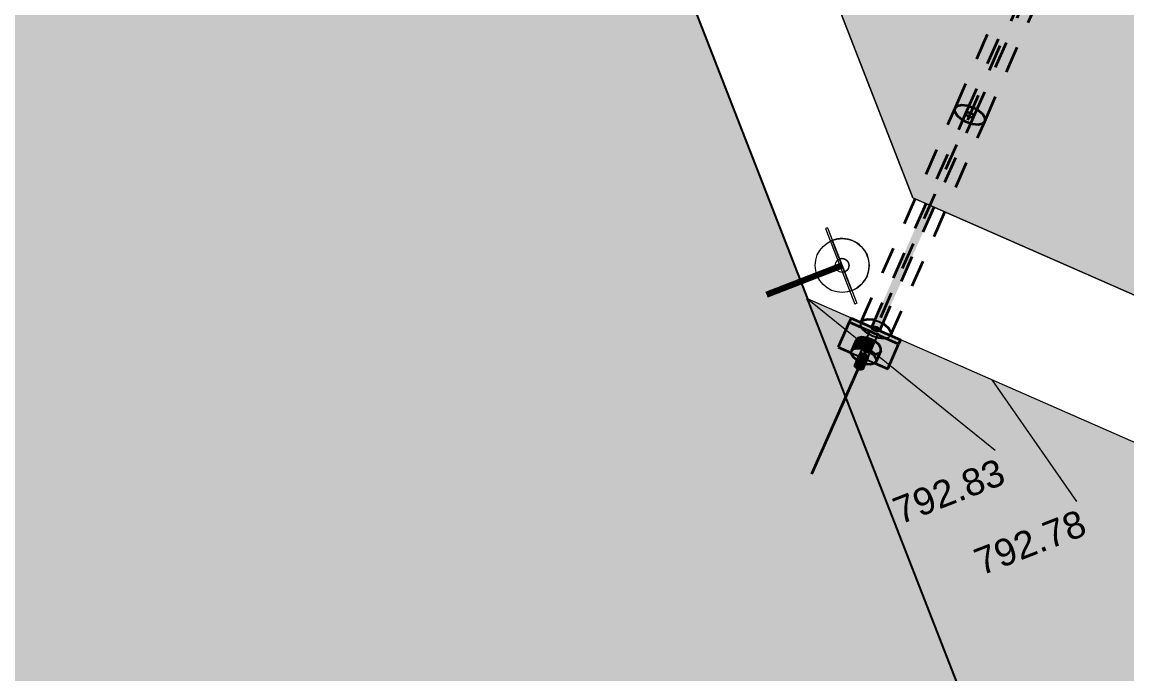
# Model space of a CAD drawing. Header units: metres. Extents: x 2688466 to 2688595, y 1221626 to 1221756.
# Drawn here: x 2688526.528 to 2688530.62, y 1221708.253 to 1221710.667 of the extents above; entities that cross this region are included whole.
import ezdxf

# ---------------------------------------------------------------- set-up
doc = ezdxf.new("R2010")
doc.units = ezdxf.units.M
for name, pattern in [('AUSGEZOGEN', [0]), ('STRICHPUNKT2_S5', [0.24, 0.175, -0.065]), ('VERDECKT2_S2', [0.15, 0.1, -0.05])]:
    doc.linetypes.add(name, pattern=pattern)
doc.layers.add('_3700', color=7, linetype='Continuous')
doc.layers.add('_3705', color=7, linetype='Continuous')
for name, color, linetype, lineweight in [('Beton Ansicht', 7, 'AUSGEZOGEN', 35), ('Schnittbeschriftung', 7, 'AUSGEZOGEN', 50), ('Standard', 7, 'AUSGEZOGEN', 13)]:
    doc.layers.add(name, color=color, linetype=linetype, lineweight=lineweight)
doc.styles.add('ARIAL', font='arial.ttf')

# ---------------------------------------------------------------- blocks, each defined once
blk = doc.blocks.new('Bodenanker CH_28_$F1')
at = {"layer": '_3700', "color": 7, "linetype": 'AUSGEZOGEN', "lineweight": 13, "transparency": 33554687}
for p, q in [((-0.008, 0.15), (-0.008, -0.15)), ((-0.008, 0.15), (-0.008, -0.15)), ((0, 0.15), (-0.008, 0.15)), ((0, 0.15), (0, -0.15)), ((0, -0.1), (0, 0.1)), ((0, 0.1), (0, 0.1)), ((0, 0.1), (0, 0.1)), ((0, 0.0255), (0, 0.0255)), ((0, 0.0255), (0, 0.0255)), ((0, -0.0255), (0, -0.0255)), ((0, -0.0255), (0, -0.0255)), ((0, -0.1), (0, -0.1)), ((0, -0.1), (0, -0.1)), ((0, -0.15), (-0.008, -0.15))]:
    blk.add_line(p, q, dxfattribs=at)
at = {"layer": '_3700', "color": 7, "linetype": 'VERDECKT2_S2', "lineweight": 13, "transparency": 33554687}
for p, q in [((0, 0.0255), (0, 0.0255)), ((0, -0.0255), (0, -0.0255))]:
    blk.add_line(p, q, dxfattribs=at)
at = {"layer": '_3700', "color": 7, "linetype": 'AUSGEZOGEN', "lineweight": 13, "transparency": 33554687}
for radius in [0.1, 0.1, 0.0255]:
    blk.add_circle((0, 0), radius, dxfattribs=at)
blk.add_arc((0, 0), 0.1, 270, 90, dxfattribs=at)
blk.add_arc((0, 0), 0.1, 270, 90, dxfattribs=at)
at = {"layer": '_3700', "color": 7, "linetype": 'VERDECKT2_S2', "lineweight": 13, "transparency": 33554687}
blk.add_arc((0, 0), 0.0255, 270, 90, dxfattribs=at)
at = {"layer": '_3705', "color": 7, "linetype": 'STRICHPUNKT2_S5', "lineweight": 20, "transparency": 33554687}
blk.add_line((-0.008, 0), (0, 0), dxfattribs=at)
at = {"layer": 'Standard', "color": 52, "linetype": 'AUSGEZOGEN', "lineweight": 100, "transparency": 33554687}
blk.add_line((0, 0), (-0.3, 0), dxfattribs=at)

msp = doc.modelspace()

# ---------------------------------------------------------------- hatches: boundary and pattern name
at = {"layer": 'Beton Ansicht', "linetype": 'AUSGEZOGEN', "lineweight": 35, "transparency": 33554687}
for points in [[(2688529.6751, 1221709.5374), (2688529.6762, 1221709.5369), (2688530.0261, 1221710.3325), (2688530.0237, 1221710.3302)], [(2688529.6762, 1221709.5369), (2688529.6794, 1221709.5355), (2688530.0303, 1221710.3334), (2688530.0261, 1221710.3325)], [(2688529.6794, 1221709.5355), (2688529.6842, 1221709.5334), (2688530.0358, 1221710.3329), (2688530.0303, 1221710.3334)], [(2688529.6842, 1221709.5334), (2688529.6898, 1221709.531), (2688530.0416, 1221710.331), (2688530.0358, 1221710.3329)], [(2688529.6898, 1221709.531), (2688529.6954, 1221709.5285), (2688530.047, 1221710.328), (2688530.0416, 1221710.331)], [(2688529.6954, 1221709.5285), (2688529.7001, 1221709.5264), (2688530.051, 1221710.3243), (2688530.047, 1221710.328)], [(2688529.7001, 1221709.5264), (2688529.7033, 1221709.525), (2688530.0532, 1221710.3206), (2688530.051, 1221710.3243)], [(2688529.7033, 1221709.525), (2688529.7044, 1221709.5245), (2688530.053, 1221710.3173), (2688530.0532, 1221710.3206)], [(2688529.6132, 1221709.3965), (2688529.6155, 1221709.3988), (2688529.6329, 1221709.4384), (2688529.6306, 1221709.4361)], [(2688529.6155, 1221709.3988), (2688529.6197, 1221709.3998), (2688529.6372, 1221709.4394), (2688529.6329, 1221709.4384)], [(2688529.6197, 1221709.3998), (2688529.6252, 1221709.3993), (2688529.6426, 1221709.4389), (2688529.6372, 1221709.4394)], [(2688529.6252, 1221709.3993), (2688529.631, 1221709.3974), (2688529.6485, 1221709.437), (2688529.6426, 1221709.4389)], [(2688529.631, 1221709.3974), (2688529.6364, 1221709.3944), (2688529.6538, 1221709.434), (2688529.6485, 1221709.437)], [(2688529.6364, 1221709.3944), (2688529.6404, 1221709.3907), (2688529.6579, 1221709.4303), (2688529.6538, 1221709.434)], [(2688529.6404, 1221709.3907), (2688529.6426, 1221709.3869), (2688529.66, 1221709.4265), (2688529.6579, 1221709.4303)], [(2688529.6426, 1221709.3869), (2688529.6424, 1221709.3836), (2688529.6599, 1221709.4233), (2688529.66, 1221709.4265)]]:
    msp.add_hatch(color=5, dxfattribs=at).paths.add_polyline_path(points)
at = {"layer": 'Beton Ansicht', "linetype": 'AUSGEZOGEN', "lineweight": 13, "transparency": 33554687}
for color, points in [(1, [(2688529.5982, 1221709.5712), (2688529.5913, 1221709.5554), (2688529.7743, 1221709.4748), (2688529.7813, 1221709.4907)]), (1, [(2688529.5913, 1221709.5554), (2688529.551, 1221709.4638), (2688529.5992, 1221709.4426), (2688529.5995, 1221709.4498), (2688529.6169, 1221709.4895), (2688529.6242, 1221709.4967), (2688529.6374, 1221709.4997), (2688529.6544, 1221709.4982), (2688529.6727, 1221709.4922), (2688529.6895, 1221709.4828), (2688529.7021, 1221709.4713), (2688529.7088, 1221709.4595), (2688529.7084, 1221709.4492), (2688529.691, 1221709.4096), (2688529.6859, 1221709.4045), (2688529.7341, 1221709.3833), (2688529.7743, 1221709.4748)]), (5, [(2688529.5995, 1221709.4498), (2688529.6068, 1221709.457), (2688529.6242, 1221709.4967), (2688529.6169, 1221709.4895)]), (5, [(2688529.6068, 1221709.457), (2688529.62, 1221709.4601), (2688529.6374, 1221709.4997), (2688529.6242, 1221709.4967)]), (5, [(2688529.62, 1221709.4601), (2688529.637, 1221709.4585), (2688529.6544, 1221709.4982), (2688529.6374, 1221709.4997)]), (5, [(2688529.637, 1221709.4585), (2688529.6553, 1221709.4526), (2688529.6727, 1221709.4922), (2688529.6544, 1221709.4982)]), (5, [(2688529.6553, 1221709.4526), (2688529.672, 1221709.4431), (2688529.6895, 1221709.4828), (2688529.6727, 1221709.4922)]), (5, [(2688529.672, 1221709.4431), (2688529.6847, 1221709.4316), (2688529.7021, 1221709.4713), (2688529.6895, 1221709.4828)]), (5, [(2688529.6534, 1221709.4008), (2688529.6705, 1221709.3993), (2688529.6837, 1221709.4023), (2688529.691, 1221709.4096), (2688529.6914, 1221709.4199), (2688529.6847, 1221709.4316), (2688529.672, 1221709.4431), (2688529.6553, 1221709.4526), (2688529.637, 1221709.4585), (2688529.62, 1221709.4601), (2688529.6068, 1221709.457), (2688529.5995, 1221709.4498), (2688529.5991, 1221709.4395), (2688529.6058, 1221709.4277), (2688529.6184, 1221709.4163), (2688529.6212, 1221709.4147), (2688529.6306, 1221709.4361), (2688529.6329, 1221709.4384), (2688529.6372, 1221709.4394), (2688529.6426, 1221709.4389), (2688529.6485, 1221709.437), (2688529.6538, 1221709.434), (2688529.6579, 1221709.4303), (2688529.66, 1221709.4265), (2688529.6599, 1221709.4233), (2688529.6505, 1221709.4018)]), (5, [(2688529.6847, 1221709.4316), (2688529.6914, 1221709.4199), (2688529.7088, 1221709.4595), (2688529.7021, 1221709.4713)]), (5, [(2688529.6914, 1221709.4199), (2688529.691, 1221709.4096), (2688529.7084, 1221709.4492), (2688529.7088, 1221709.4595)]), (5, [(2688529.6359, 1221709.3803), (2688529.6401, 1221709.3813), (2688529.6424, 1221709.3836), (2688529.6426, 1221709.3869), (2688529.6404, 1221709.3907), (2688529.6364, 1221709.3944), (2688529.631, 1221709.3974), (2688529.6252, 1221709.3993), (2688529.6197, 1221709.3998), (2688529.6155, 1221709.3988), (2688529.6132, 1221709.3965), (2688529.613, 1221709.3932), (2688529.6152, 1221709.3894), (2688529.6192, 1221709.3858), (2688529.6246, 1221709.3827), (2688529.6304, 1221709.3808)])]:
    msp.add_hatch(color=color, dxfattribs=at).paths.add_polyline_path(points)
at = {"layer": 'Standard', "linetype": 'AUSGEZOGEN', "lineweight": 13, "transparency": 33554559}
h = msp.add_hatch(color=7, dxfattribs=at)
h.set_gradient(color1=(199, 199, 199), color2=(199, 199, 199), one_color=1)
h.paths.add_polyline_path([(2688525.0461, 1221717.7465), (2688526.1177, 1221718.1639), (2688526.5836, 1221718.3453), (2688529.8271, 1221710.0167), (2688535.0056, 1221707.7429), (2688534.4908, 1221708.5149), (2688533.2341, 1221709.0671), (2688527.5257, 1221723.7244), (2688523.3509, 1221722.0991)], flags=0)
at = {"layer": 'Standard', "linetype": 'AUSGEZOGEN', "lineweight": 13, "transparency": 33554687}
h = msp.add_hatch(color=9, dxfattribs=at)
h.paths.add_polyline_path([(2688522.8435, 1221706.4694), (2688524.2412, 1221707.0137), (2688524.468, 1221706.4314), (2688525.6623, 1221706.8965), (2688526.336, 1221707.1599), (2688526.4706, 1221707.205), (2688526.9722, 1221707.3767), (2688527.0198, 1221707.3887), (2688527.061, 1221707.4025), (2688527.2486, 1221707.4464), (2688527.6239, 1221707.5409), (2688527.7232, 1221707.5574), (2688527.8054, 1221707.5766), (2688527.9982, 1221707.6028), (2688528.287, 1221707.6506), (2688528.4399, 1221707.663), (2688528.5628, 1221707.6797), (2688528.7317, 1221707.6867), (2688530.153, 1221707.8019), (2688529.4363, 1221709.6422), (2688529.4365, 1221709.6421), (2688528.1442, 1221712.9605), (2688520.3447, 1221709.9231), (2688520.646, 1221709.1496), (2688518.8475, 1221708.4492), (2688520.0524, 1221705.3555), (2688519.6797, 1221705.2104), (2688520.224, 1221703.8126), (2688515.8211, 1221702.0979), (2688515.2768, 1221703.4957), (2688514.9273, 1221703.3596), (2688513.7225, 1221706.4532), (2688510.8338, 1221705.3282), (2688508.2643, 1221711.9254), (2688502.4685, 1221709.6683), (2688504.283, 1221705.0092), (2688498.9716, 1221702.9406), (2688501.1128, 1221697.4428), (2688500.6003, 1221697.2432), (2688501.816, 1221694.1216), (2688522.13, 1221702.0325), (2688523.3957, 1221705.0515)])
h.paths.add_polyline_path([(2688504.5336, 1221696.9507), (2688504.1707, 1221697.8825), (2688507.7583, 1221699.2797), (2688508.1211, 1221698.3479)], flags=16)
h.paths.add_polyline_path([(2688506.3132, 1221704.2328), (2688506.6761, 1221703.301), (2688503.0886, 1221701.9039), (2688502.7257, 1221702.8357)], flags=16)
h.paths.add_polyline_path([(2688513.4404, 1221704.2292), (2688514.3476, 1221701.8997), (2688512.0181, 1221700.9924), (2688511.1108, 1221703.322)], flags=16)
h.paths.add_polyline_path([(2688506.2898, 1221699.0298), (2688505.564, 1221700.8934), (2688503.7562, 1221700.1894), (2688503.3933, 1221701.1212), (2688506.9809, 1221702.5184), (2688507.3438, 1221701.5866), (2688508.5458, 1221702.0547), (2688509.2716, 1221700.1911)], flags=16)
h.paths.add_polyline_path([(2688502.6694, 1221698.6125), (2688503.2138, 1221697.2147), (2688501.816, 1221696.6704), (2688501.4985, 1221697.4857), (2688502.0809, 1221697.7125), (2688501.8541, 1221698.2949)], flags=16)
at = {"layer": 'Standard', "linetype": 'AUSGEZOGEN', "lineweight": 13, "transparency": 33554559}
h = msp.add_hatch(color=7, dxfattribs=at)
h.set_gradient(color1=(227, 227, 227), color2=(227, 227, 227), one_color=1)
h.paths.add_polyline_path([(2688537.2932, 1221703.411), (2688534.6707, 1221707.3438), (2688529.4363, 1221709.6422), (2688530.2113, 1221707.6521), (2688530.09, 1221707.6702), (2688529.3267, 1221707.711), (2688528.5628, 1221707.6797), (2688528.4399, 1221707.663), (2688528.287, 1221707.6506), (2688527.9982, 1221707.6028), (2688527.8054, 1221707.5766), (2688527.7232, 1221707.5574), (2688527.6239, 1221707.5409), (2688527.2486, 1221707.4464), (2688527.061, 1221707.4025), (2688527.0198, 1221707.3887), (2688526.9722, 1221707.3767), (2688526.4706, 1221707.205), (2688526.336, 1221707.1599), (2688525.6623, 1221706.8965), (2688524.468, 1221706.4314), (2688524.7856, 1221705.616), (2688523.9701, 1221705.2984), (2688524.587, 1221703.7143), (2688524.5871, 1221703.7143), (2688525.5216, 1221701.3149), (2688526.2019, 1221701.5798), (2688525.8843, 1221702.3952), (2688527.2821, 1221702.9395), (2688527.5996, 1221702.1242), (2688528.0655, 1221702.3056), (2688528.3558, 1221701.5602), (2688528.4248, 1221701.5848), (2688528.4732, 1221701.602), (2688528.6094, 1221701.6413), (2688528.6995, 1221701.662), (2688528.7678, 1221701.6744), (2688528.7722, 1221701.6752), (2688528.7733, 1221701.6754), (2688528.8063, 1221701.6813), (2688528.8533, 1221701.6876), (2688528.8558, 1221701.688), (2688528.8557, 1221701.6879), (2688528.8576, 1221701.6882), (2688528.8683, 1221701.6896), (2688528.8677, 1221701.6895), (2688528.8922, 1221701.6928), (2688528.8959, 1221701.6933), (2688528.9121, 1221701.6948), (2688528.9111, 1221701.6947), (2688528.9365, 1221701.6971), (2688528.936, 1221701.6971), (2688528.936, 1221701.6971), (2688528.9361, 1221701.6971), (2688528.9663, 1221701.6999), (2688528.9755, 1221701.7008), (2688529.0004, 1221701.7022), (2688528.9869, 1221701.7014), (2688529.0513, 1221701.7051), (2688529.0532, 1221701.7052), (2688529.1642, 1221701.7066), (2688529.2617, 1221701.7031), (2688529.3489, 1221701.6962), (2688529.4994, 1221701.6759), (2688529.6403, 1221701.6468), (2688529.727, 1221701.624), (2688529.806, 1221701.5996), (2688529.8134, 1221701.5973), (2688529.8966, 1221701.5678), (2688529.9524, 1221701.5458), (2688530.0379, 1221701.5085), (2688530.0482, 1221701.5034), (2688530.1383, 1221701.4582), (2688530.1585, 1221701.4481), (2688530.1605, 1221701.447), (2688530.2551, 1221701.3924), (2688530.3606, 1221701.324), (2688530.4391, 1221701.267), (2688530.4533, 1221701.2551), (2688530.5871, 1221701.1433), (2688530.6479, 1221701.0805), (2688530.6484, 1221701.081), (2688530.7668, 1221700.9605), (2688530.8776, 1221700.8398), (2688530.8878, 1221700.8285), (2688530.8887, 1221700.8274), (2688530.9357, 1221700.7753), (2688531.094, 1221700.5965), (2688531.1818, 1221700.4964), (2688531.2947, 1221700.3641), (2688531.5106, 1221700.1035), (2688531.5158, 1221700.0972), (2688531.7999, 1221699.7378), (2688532.0727, 1221699.3733), (2688532.2253, 1221699.1578), (2688532.3904, 1221698.9204), (2688532.6371, 1221698.5496), (2688532.8439, 1221698.2202), (2688532.8956, 1221698.117), (2688533.2618, 1221697.1767), (2688533.2714, 1221697.1797), (2688533.4222, 1221696.7926), (2688539.0211, 1221698.9731)], flags=0)
at = {"layer": 'Standard', "linetype": 'AUSGEZOGEN', "lineweight": 25, "transparency": 33554687}
h = msp.add_hatch(dxfattribs=at)
h.set_pattern_fill('MUSTER', scale=0.0075, angle=269.38, style=0, pattern_type=2)
h.set_pattern_definition([(269.38, (2688528.058837, 1221731.1398386), (0.0074184047, -0.007580717), [0.0075, -0.0075]), (359.38, (2688528.058837, 1221731.1398386), (0.007580717, 0.0074184047), [0.0075, -0.0075])])
h.paths.add_polyline_path([(2688529.439, 1221709.6354), (2688529.4379, 1221709.6415), (2688529.4363, 1221709.6422)], flags=0)

# ---------------------------------------------------------------- linework, layer by layer
at = {"layer": 'Beton Ansicht', "linetype": 'VERDECKT2_S2', "lineweight": 35, "transparency": 33554687}
for p, q in [((2688529.6278, 1221709.3901), (2688532.1422, 1221715.1077)), ((2688530.0237, 1221710.3302), (2688532.1155, 1221715.0867)), ((2688530.053, 1221710.3173), (2688532.1448, 1221715.0738)), ((2688530.0933, 1221710.2996), (2688530.6064, 1221711.4662)), ((2688529.9835, 1221710.3479), (2688530.4482, 1221711.4046)), ((2688529.6348, 1221709.5551), (2688529.9835, 1221710.3479)), ((2688530.0285, 1221710.3583), (2688530.0505, 1221710.3512)), ((2688530.0505, 1221710.3512), (2688530.0706, 1221710.3398)), ((2688530.0706, 1221710.3398), (2688530.0858, 1221710.326)), ((2688529.6751, 1221709.5374), (2688530.0237, 1221710.3302)), ((2688529.7044, 1221709.5245), (2688530.053, 1221710.3173)), ((2688529.7447, 1221709.5068), (2688530.0933, 1221710.2996)), ((2688529.991, 1221710.3214), (2688529.983, 1221710.3355)), ((2688530.0062, 1221710.3076), (2688529.991, 1221710.3214)), ((2688530.0123, 1221710.3041), (2688530.0062, 1221710.3076)), ((2688530.0263, 1221710.2962), (2688530.0123, 1221710.3041)), ((2688530.0236, 1221710.3269), (2688530.0237, 1221710.3302)), ((2688530.0258, 1221710.3231), (2688530.0236, 1221710.3269)), ((2688530.0237, 1221710.3302), (2688530.0261, 1221710.3325)), ((2688530.0298, 1221710.3194), (2688530.0258, 1221710.3231)), ((2688530.0261, 1221710.3325), (2688530.0303, 1221710.3334)), ((2688530.0352, 1221710.3164), (2688530.0298, 1221710.3194)), ((2688530.0303, 1221710.3334), (2688530.0358, 1221710.3329)), ((2688530.041, 1221710.3145), (2688530.0352, 1221710.3164)), ((2688530.0358, 1221710.3329), (2688530.0416, 1221710.331)), ((2688530.0465, 1221710.314), (2688530.041, 1221710.3145)), ((2688530.0416, 1221710.331), (2688530.047, 1221710.328)), ((2688530.0507, 1221710.315), (2688530.0465, 1221710.314)), ((2688530.047, 1221710.328), (2688530.051, 1221710.3243)), ((2688530.053, 1221710.3173), (2688530.0507, 1221710.315)), ((2688530.051, 1221710.3243), (2688530.0532, 1221710.3206)), ((2688530.0532, 1221710.3206), (2688530.053, 1221710.3173)), ((2688530.0933, 1221710.2996), (2688530.0845, 1221710.2909)), ((2688530.0858, 1221710.326), (2688530.0938, 1221710.3119)), ((2688530.0938, 1221710.3119), (2688530.0933, 1221710.2996)), ((2688530.0416, 1221710.2913), (2688530.0263, 1221710.2962)), ((2688530.0483, 1221710.2891), (2688530.0416, 1221710.2913)), ((2688530.0687, 1221710.2872), (2688530.0483, 1221710.2891)), ((2688530.0845, 1221710.2909), (2688530.0687, 1221710.2872))]:
    msp.add_line(p, q, dxfattribs=at)
at = {"layer": 'Beton Ansicht', "linetype": 'AUSGEZOGEN', "lineweight": 35, "transparency": 33554687}
for p, q in [((2688529.983, 1221710.3355), (2688529.9835, 1221710.3479)), ((2688529.9835, 1221710.3479), (2688529.9923, 1221710.3565)), ((2688529.9923, 1221710.3565), (2688530.0081, 1221710.3602)), ((2688530.0081, 1221710.3602), (2688530.0285, 1221710.3583)), ((2688529.5982, 1221709.5712), (2688529.5913, 1221709.5554)), ((2688529.5982, 1221709.5712), (2688529.7813, 1221709.4907)), ((2688529.6348, 1221709.5551), (2688529.6436, 1221709.5638)), ((2688529.6436, 1221709.5638), (2688529.6595, 1221709.5675)), ((2688529.6595, 1221709.5675), (2688529.6799, 1221709.5656)), ((2688529.6799, 1221709.5656), (2688529.6866, 1221709.5634)), ((2688529.5913, 1221709.5554), (2688529.551, 1221709.4638)), ((2688529.7743, 1221709.4748), (2688529.5913, 1221709.5554)), ((2688529.7158, 1221709.5505), (2688529.7219, 1221709.5471)), ((2688529.7219, 1221709.5471), (2688529.7371, 1221709.5333)), ((2688529.7371, 1221709.5333), (2688529.7451, 1221709.5191)), ((2688529.6169, 1221709.4895), (2688529.5995, 1221709.4498)), ((2688529.6242, 1221709.4967), (2688529.6169, 1221709.4895)), ((2688529.6374, 1221709.4997), (2688529.6242, 1221709.4967)), ((2688529.6544, 1221709.4982), (2688529.6374, 1221709.4997)), ((2688529.6727, 1221709.4922), (2688529.6544, 1221709.4982)), ((2688529.6895, 1221709.4828), (2688529.6727, 1221709.4922)), ((2688529.7021, 1221709.4713), (2688529.6895, 1221709.4828)), ((2688529.7451, 1221709.5191), (2688529.7447, 1221709.5068)), ((2688529.7813, 1221709.4907), (2688529.7743, 1221709.4748)), ((2688529.551, 1221709.4638), (2688529.5992, 1221709.4426)), ((2688529.5991, 1221709.4395), (2688529.5995, 1221709.4498)), ((2688529.6058, 1221709.4277), (2688529.5991, 1221709.4395)), ((2688529.5995, 1221709.4498), (2688529.6068, 1221709.457)), ((2688529.6068, 1221709.457), (2688529.62, 1221709.4601)), ((2688529.62, 1221709.4601), (2688529.637, 1221709.4585)), ((2688529.6329, 1221709.4384), (2688529.6306, 1221709.4361)), ((2688529.6372, 1221709.4394), (2688529.6329, 1221709.4384)), ((2688529.637, 1221709.4585), (2688529.6553, 1221709.4526)), ((2688529.6426, 1221709.4389), (2688529.6372, 1221709.4394)), ((2688529.6485, 1221709.437), (2688529.6426, 1221709.4389)), ((2688529.6553, 1221709.4526), (2688529.672, 1221709.4431)), ((2688529.672, 1221709.4431), (2688529.6847, 1221709.4316)), ((2688529.7084, 1221709.4492), (2688529.691, 1221709.4096)), ((2688529.7088, 1221709.4595), (2688529.7021, 1221709.4713)), ((2688529.7084, 1221709.4492), (2688529.7088, 1221709.4595)), ((2688529.7341, 1221709.3833), (2688529.7743, 1221709.4748)), ((2688529.6184, 1221709.4163), (2688529.6058, 1221709.4277)), ((2688529.6132, 1221709.3965), (2688529.6306, 1221709.4361)), ((2688529.6132, 1221709.3965), (2688529.6155, 1221709.3988)), ((2688529.6155, 1221709.3988), (2688529.6197, 1221709.3998)), ((2688529.6212, 1221709.4147), (2688529.6184, 1221709.4163)), ((2688529.6197, 1221709.3998), (2688529.6252, 1221709.3993)), ((2688529.6252, 1221709.3993), (2688529.631, 1221709.3974)), ((2688529.631, 1221709.3974), (2688529.6364, 1221709.3944)), ((2688529.6424, 1221709.3836), (2688529.6599, 1221709.4233)), ((2688529.6538, 1221709.434), (2688529.6485, 1221709.437)), ((2688529.6534, 1221709.4008), (2688529.6505, 1221709.4018)), ((2688529.6705, 1221709.3993), (2688529.6534, 1221709.4008)), ((2688529.6579, 1221709.4303), (2688529.6538, 1221709.434)), ((2688529.66, 1221709.4265), (2688529.6579, 1221709.4303)), ((2688529.6599, 1221709.4233), (2688529.66, 1221709.4265)), ((2688529.6837, 1221709.4023), (2688529.6705, 1221709.3993)), ((2688529.691, 1221709.4096), (2688529.6837, 1221709.4023)), ((2688529.6847, 1221709.4316), (2688529.6914, 1221709.4199)), ((2688529.6859, 1221709.4045), (2688529.7341, 1221709.3833)), ((2688529.6914, 1221709.4199), (2688529.691, 1221709.4096)), ((2688529.4535, 1221708.9937), (2688529.6278, 1221709.3901)), ((2688529.4535, 1221708.9937), (2688529.6246, 1221709.3827)), ((2688529.4535, 1221708.9937), (2688529.6246, 1221709.3827)), ((2688529.4535, 1221708.9937), (2688529.6246, 1221709.3827)), ((2688529.613, 1221709.3932), (2688529.6132, 1221709.3965)), ((2688529.6152, 1221709.3894), (2688529.613, 1221709.3932)), ((2688529.6192, 1221709.3858), (2688529.6152, 1221709.3894)), ((2688529.6246, 1221709.3827), (2688529.6192, 1221709.3858)), ((2688529.6304, 1221709.3808), (2688529.6246, 1221709.3827)), ((2688529.6359, 1221709.3803), (2688529.6304, 1221709.3808)), ((2688529.6401, 1221709.3813), (2688529.6359, 1221709.3803)), ((2688529.6364, 1221709.3944), (2688529.6404, 1221709.3907)), ((2688529.6424, 1221709.3836), (2688529.6401, 1221709.3813)), ((2688529.6404, 1221709.3907), (2688529.6426, 1221709.3869)), ((2688529.6426, 1221709.3869), (2688529.6424, 1221709.3836))]:
    msp.add_line(p, q, dxfattribs=at)
at = {"layer": 'Beton Ansicht', "linetype": 'VERDECKT2_S2', "lineweight": 25, "transparency": 33554687}
for p, q in [((2688529.5982, 1221709.5712), (2688529.7813, 1221709.4907)), ((2688529.6866, 1221709.5634), (2688529.7018, 1221709.5584)), ((2688529.6306, 1221709.4361), (2688529.6751, 1221709.5374)), ((2688529.6344, 1221709.5428), (2688529.6348, 1221709.5551)), ((2688529.6424, 1221709.5286), (2688529.6344, 1221709.5428)), ((2688529.6576, 1221709.5148), (2688529.6424, 1221709.5286)), ((2688529.6599, 1221709.4233), (2688529.7044, 1221709.5245)), ((2688529.675, 1221709.5341), (2688529.6751, 1221709.5374)), ((2688529.6771, 1221709.5303), (2688529.675, 1221709.5341)), ((2688529.6751, 1221709.5374), (2688529.6775, 1221709.5397)), ((2688529.6812, 1221709.5267), (2688529.6771, 1221709.5303)), ((2688529.6775, 1221709.5397), (2688529.6817, 1221709.5407)), ((2688529.6865, 1221709.5236), (2688529.6812, 1221709.5267)), ((2688529.6817, 1221709.5407), (2688529.6871, 1221709.5402)), ((2688529.6924, 1221709.5217), (2688529.6865, 1221709.5236)), ((2688529.6871, 1221709.5402), (2688529.693, 1221709.5383)), ((2688529.6978, 1221709.5212), (2688529.6924, 1221709.5217)), ((2688529.693, 1221709.5383), (2688529.6983, 1221709.5353)), ((2688529.7021, 1221709.5222), (2688529.6978, 1221709.5212)), ((2688529.6983, 1221709.5353), (2688529.7024, 1221709.5316)), ((2688529.7018, 1221709.5584), (2688529.7158, 1221709.5505)), ((2688529.7044, 1221709.5245), (2688529.7021, 1221709.5222)), ((2688529.7024, 1221709.5316), (2688529.7045, 1221709.5278)), ((2688529.7045, 1221709.5278), (2688529.7044, 1221709.5245)), ((2688529.6169, 1221709.4895), (2688529.6165, 1221709.4792)), ((2688529.6165, 1221709.4792), (2688529.6232, 1221709.4674)), ((2688529.6504, 1221709.4781), (2688529.6546, 1221709.4791)), ((2688529.6546, 1221709.4791), (2688529.6504, 1221709.4781)), ((2688529.6546, 1221709.4791), (2688529.66, 1221709.4786)), ((2688529.66, 1221709.4786), (2688529.6546, 1221709.4791)), ((2688529.655, 1221709.4916), (2688529.6549, 1221709.4883)), ((2688529.6549, 1221709.4883), (2688529.655, 1221709.4916)), ((2688529.6549, 1221709.4883), (2688529.657, 1221709.4846)), ((2688529.657, 1221709.4846), (2688529.6549, 1221709.4883)), ((2688529.6573, 1221709.4939), (2688529.655, 1221709.4916)), ((2688529.655, 1221709.4916), (2688529.6573, 1221709.4939)), ((2688529.657, 1221709.4846), (2688529.6611, 1221709.4809)), ((2688529.6611, 1221709.4809), (2688529.657, 1221709.4846)), ((2688529.6616, 1221709.4949), (2688529.6573, 1221709.4939)), ((2688529.6573, 1221709.4939), (2688529.6616, 1221709.4949)), ((2688529.6777, 1221709.5035), (2688529.6576, 1221709.5148)), ((2688529.6611, 1221709.4809), (2688529.6664, 1221709.4779)), ((2688529.6664, 1221709.4779), (2688529.6611, 1221709.4809)), ((2688529.667, 1221709.4944), (2688529.6616, 1221709.4949)), ((2688529.6616, 1221709.4949), (2688529.667, 1221709.4944)), ((2688529.6729, 1221709.4925), (2688529.667, 1221709.4944)), ((2688529.667, 1221709.4944), (2688529.6729, 1221709.4925)), ((2688529.6782, 1221709.4895), (2688529.6729, 1221709.4925)), ((2688529.6729, 1221709.4925), (2688529.6782, 1221709.4895)), ((2688529.6996, 1221709.4963), (2688529.6777, 1221709.5035)), ((2688529.6823, 1221709.4858), (2688529.6782, 1221709.4895)), ((2688529.6782, 1221709.4895), (2688529.6823, 1221709.4858)), ((2688529.6819, 1221709.4764), (2688529.6843, 1221709.4787)), ((2688529.6843, 1221709.4787), (2688529.6819, 1221709.4764)), ((2688529.6844, 1221709.482), (2688529.6823, 1221709.4858)), ((2688529.6823, 1221709.4858), (2688529.6844, 1221709.482)), ((2688529.6843, 1221709.4787), (2688529.6844, 1221709.482)), ((2688529.6844, 1221709.482), (2688529.6843, 1221709.4787)), ((2688529.7201, 1221709.4945), (2688529.6996, 1221709.4963)), ((2688529.7359, 1221709.4981), (2688529.7201, 1221709.4945)), ((2688529.7447, 1221709.5068), (2688529.7359, 1221709.4981)), ((2688529.5992, 1221709.4426), (2688529.6859, 1221709.4045)), ((2688529.6232, 1221709.4674), (2688529.6359, 1221709.4559)), ((2688529.6359, 1221709.4559), (2688529.6526, 1221709.4464)), ((2688529.6479, 1221709.4725), (2688529.648, 1221709.4758)), ((2688529.648, 1221709.4758), (2688529.6479, 1221709.4725)), ((2688529.65, 1221709.4687), (2688529.6479, 1221709.4725)), ((2688529.6479, 1221709.4725), (2688529.65, 1221709.4687)), ((2688529.648, 1221709.4758), (2688529.6504, 1221709.4781)), ((2688529.6504, 1221709.4781), (2688529.648, 1221709.4758)), ((2688529.6541, 1221709.465), (2688529.65, 1221709.4687)), ((2688529.65, 1221709.4687), (2688529.6541, 1221709.465)), ((2688529.6526, 1221709.4464), (2688529.6709, 1221709.4405)), ((2688529.6594, 1221709.462), (2688529.6541, 1221709.465)), ((2688529.6541, 1221709.465), (2688529.6594, 1221709.462)), ((2688529.6653, 1221709.4601), (2688529.6594, 1221709.462)), ((2688529.6594, 1221709.462), (2688529.6653, 1221709.4601)), ((2688529.66, 1221709.4786), (2688529.6659, 1221709.4767)), ((2688529.6659, 1221709.4767), (2688529.66, 1221709.4786)), ((2688529.6707, 1221709.4596), (2688529.6653, 1221709.4601)), ((2688529.6653, 1221709.4601), (2688529.6707, 1221709.4596)), ((2688529.6659, 1221709.4767), (2688529.6712, 1221709.4736)), ((2688529.6712, 1221709.4736), (2688529.6659, 1221709.4767)), ((2688529.6664, 1221709.4779), (2688529.6723, 1221709.476)), ((2688529.6723, 1221709.476), (2688529.6664, 1221709.4779)), ((2688529.675, 1221709.4606), (2688529.6707, 1221709.4596)), ((2688529.6707, 1221709.4596), (2688529.675, 1221709.4606)), ((2688529.6709, 1221709.4405), (2688529.6879, 1221709.4389)), ((2688529.6712, 1221709.4736), (2688529.6753, 1221709.47)), ((2688529.6753, 1221709.47), (2688529.6712, 1221709.4736)), ((2688529.6723, 1221709.476), (2688529.6777, 1221709.4755)), ((2688529.6777, 1221709.4755), (2688529.6723, 1221709.476)), ((2688529.6773, 1221709.4629), (2688529.675, 1221709.4606)), ((2688529.675, 1221709.4606), (2688529.6773, 1221709.4629)), ((2688529.6753, 1221709.47), (2688529.6774, 1221709.4662)), ((2688529.6774, 1221709.4662), (2688529.6753, 1221709.47)), ((2688529.6774, 1221709.4662), (2688529.6773, 1221709.4629)), ((2688529.6773, 1221709.4629), (2688529.6774, 1221709.4662)), ((2688529.6777, 1221709.4755), (2688529.6819, 1221709.4764)), ((2688529.6819, 1221709.4764), (2688529.6777, 1221709.4755)), ((2688529.6879, 1221709.4389), (2688529.7011, 1221709.442)), ((2688529.7011, 1221709.442), (2688529.7084, 1221709.4492)), ((2688529.6352, 1221709.4068), (2688529.6212, 1221709.4147)), ((2688529.6306, 1221709.4361), (2688529.6305, 1221709.4328)), ((2688529.6305, 1221709.4328), (2688529.6326, 1221709.4291)), ((2688529.6326, 1221709.4291), (2688529.6367, 1221709.4254)), ((2688529.6505, 1221709.4018), (2688529.6352, 1221709.4068)), ((2688529.6367, 1221709.4254), (2688529.642, 1221709.4224)), ((2688529.642, 1221709.4224), (2688529.6479, 1221709.4205)), ((2688529.6479, 1221709.4205), (2688529.6533, 1221709.42)), ((2688529.6533, 1221709.42), (2688529.6575, 1221709.4209)), ((2688529.6575, 1221709.4209), (2688529.6599, 1221709.4233))]:
    msp.add_line(p, q, dxfattribs=at)
at = {"layer": 'Schnittbeschriftung', "color": 1, "lineweight": 13, "transparency": 33554687}
for p, q in [((2688530.1321, 1221709.0808), (2688529.4363, 1221709.6422)), ((2688530.1194, 1221709.3422), (2688530.4328, 1221708.8917))]:
    msp.add_line(p, q, dxfattribs=at)
at = {"layer": 'Schnittbeschriftung', "color": 7, "linetype": 'AUSGEZOGEN', "lineweight": 13, "transparency": 33554687}
for points in [[(2688534.4908, 1221708.5149), (2688535.0056, 1221707.7429), (2688529.8271, 1221710.0167), (2688526.5836, 1221718.3453), (2688526.1177, 1221718.1639), (2688526.1177, 1221718.1639), (2688525.0461, 1221717.7465), (2688523.3509, 1221722.0991), (2688527.5257, 1221723.7244), (2688533.2341, 1221709.0671), (2688534.4908, 1221708.5149)], [(2688529.8271, 1221710.0167), (2688535.0056, 1221707.7429), (2688537.3708, 1221704.1958), (2688536.8938, 1221704.01), (2688534.6707, 1221707.3438), (2688529.4365, 1221709.6421), (2688526.1358, 1221718.1173), (2688526.1177, 1221718.1639), (2688526.5836, 1221718.3453), (2688529.8271, 1221710.0167)]]:
    msp.add_lwpolyline(points, close=True, dxfattribs=at)
at = {"layer": 'Schnittbeschriftung', "color": 7, "linetype": 'AUSGEZOGEN', "lineweight": 25, "transparency": 33554687}
msp.add_lwpolyline([(2688520.3447, 1221709.9231), (2688528.1442, 1221712.9605), (2688529.4365, 1221709.6421), (2688529.4363, 1221709.6422), (2688530.2113, 1221707.6521), (2688530.09, 1221707.6702), (2688529.3267, 1221707.711), (2688528.7317, 1221707.6867), (2688528.5628, 1221707.6797), (2688528.4399, 1221707.663), (2688528.287, 1221707.6506), (2688527.9982, 1221707.6028), (2688527.8054, 1221707.5766), (2688527.7232, 1221707.5574), (2688527.6239, 1221707.5409), (2688527.2486, 1221707.4464), (2688527.061, 1221707.4025), (2688527.0198, 1221707.3887), (2688526.9722, 1221707.3767), (2688526.4706, 1221707.205)], dxfattribs=at)
at = {"layer": 'Standard', "color": 7, "linetype": 'AUSGEZOGEN', "lineweight": 25, "transparency": 33554687}
msp.add_lwpolyline([(2688529.439, 1221709.6354), (2688529.4363, 1221709.6422), (2688529.4379, 1221709.6415), (2688529.439, 1221709.6354)], close=True, dxfattribs=at)

# ---------------------------------------------------------------- block references
at = {"layer": 'Beton Ansicht', "transparency": 33554687, "rotation": 21.27874073795147}
msp.add_blockref('Bodenanker CH_28_$F1', (2688529.5653, 1221709.7657), dxfattribs=at)

# ---------------------------------------------------------------- texts
at = {"layer": 'Schnittbeschriftung', "color": 1, "lineweight": 13, "transparency": 33554687, "char_height": 0.1, "width": 0.480198, "attachment_point": 8, "rotation": 21.28, "style": 'ARIAL'}
for s, insert in [('\\W1.00;792.83', (2688529.979, 1221708.8816)), ('\\W1.00;792.78', (2688530.2797, 1221708.6925))]:
    msp.add_mtext(s, dxfattribs=dict(at, insert=insert))

doc.saveas('drawing.dxf')
